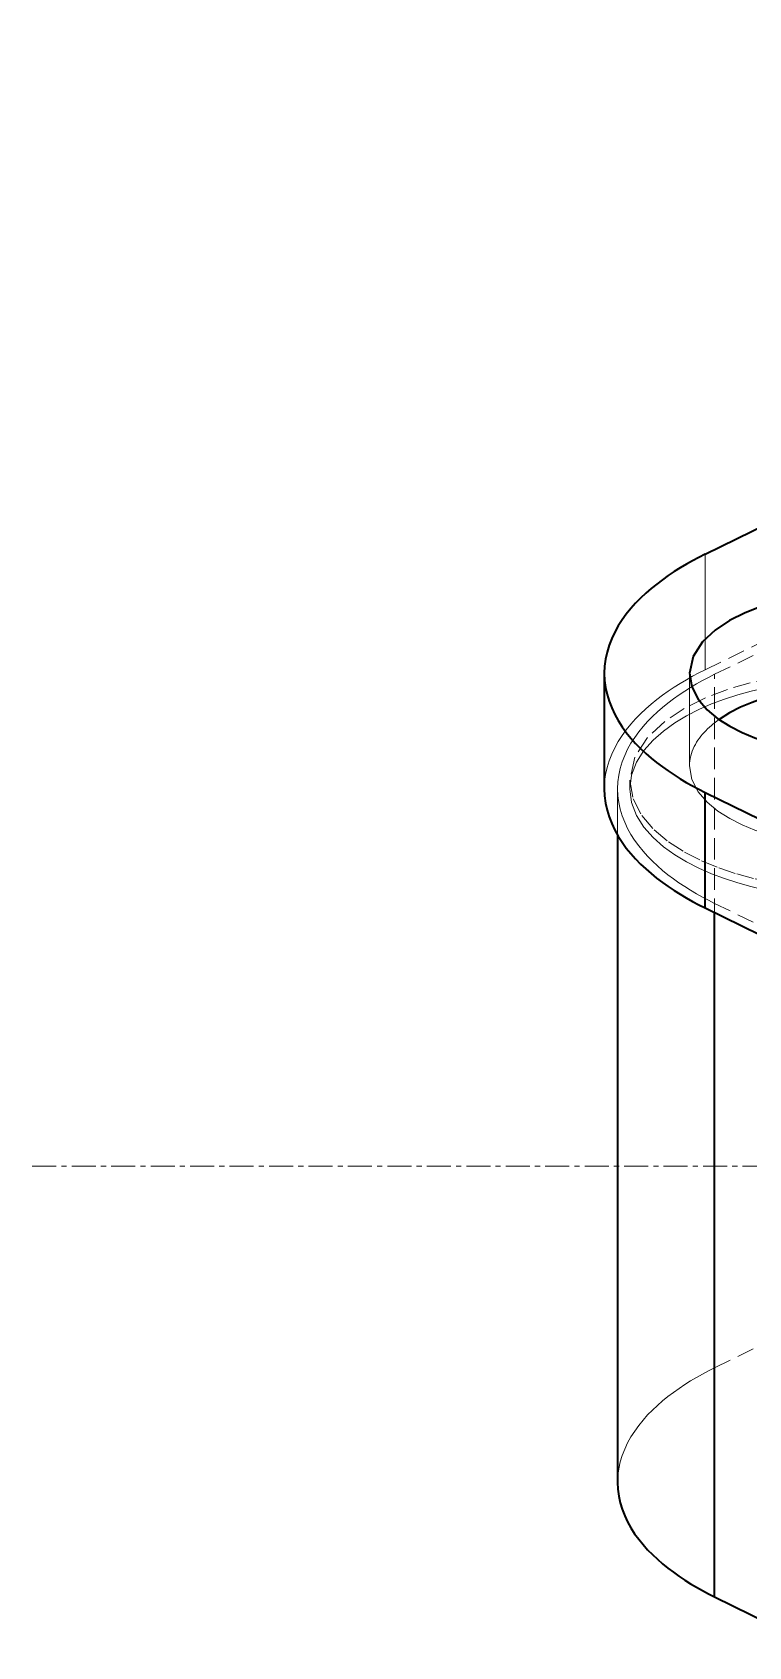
# Model space of a CAD drawing. Header units: millimetres. Extents: x 10 to 410, y 10 to 287.
# Drawn here: x 214 to 234.88, y 209 to 256.06 of the extents above; entities that cross this region are included whole.
import ezdxf

# ---------------------------------------------------------------- set-up
doc = ezdxf.new("R2010")
doc.units = ezdxf.units.MM
doc.linetypes.add('CENTER', pattern=[1.15, 0.7, -0.15, 0.15, -0.15])
doc.linetypes.add('DASHED', pattern=[0.75, 0.5, -0.25])
for name, color, linetype, lineweight in [('CENTER', 4, 'CENTER', 13), ('HIDDEN', 8, 'DASHED', 18), ('VISIBLE', 7, 'CONTINUOUS', 35)]:
    doc.layers.add(name, color=color, linetype=linetype, lineweight=lineweight)

msp = doc.modelspace()

# ---------------------------------------------------------------- linework, layer by layer
at = {"layer": 'CENTER'}
msp.add_line((214, 223), (404, 223), dxfattribs=at)
at = {"layer": 'HIDDEN'}
for points in [[(233.614, 237.477), (236.345, 238.812), (239.077, 240.148), (241.809, 241.483), (244.54, 242.819), (247.272, 244.155), (250.004, 245.49), (252.735, 246.826), (255.467, 248.161), (258.199, 249.497), (260.93, 250.832), (263.662, 252.168), (266.394, 253.504), (269.125, 254.839), (271.857, 256.175), (274.589, 257.51), (277.321, 258.846), (280.052, 260.181), (282.784, 261.517), (285.516, 262.853), (288.247, 264.188), (290.979, 265.524), (293.711, 266.859), (296.442, 268.195)], [(233.887, 237.343), (236.619, 238.679), (239.35, 240.014), (242.082, 241.35), (244.814, 242.685), (247.545, 244.021), (250.277, 245.357), (253.009, 246.692), (255.74, 248.028), (258.472, 249.363), (261.204, 250.699), (263.935, 252.034), (266.667, 253.37), (269.399, 254.706), (272.13, 256.041), (274.862, 257.377), (277.594, 258.712), (280.325, 260.048), (283.057, 261.383), (285.789, 262.719), (288.52, 264.055), (291.252, 265.39), (293.984, 266.726), (296.715, 268.061)], [(233.887, 217.126), (236.619, 218.462), (239.35, 219.798), (242.082, 221.133), (244.814, 222.469), (247.545, 223.804), (250.277, 225.14), (253.009, 226.475), (255.74, 227.811), (258.472, 229.147), (261.204, 230.482), (263.935, 231.818), (266.667, 233.153), (269.399, 234.489), (272.13, 235.824), (274.862, 237.16), (277.594, 238.495), (280.325, 239.831), (283.057, 241.167), (285.789, 242.502), (288.52, 243.838), (291.252, 245.173), (293.984, 246.509), (296.715, 247.844)], [(233.614, 237.477), (233.614, 237.623), (233.614, 237.77), (233.614, 237.916), (233.614, 238.063), (233.614, 238.209), (233.614, 238.356), (233.614, 238.502), (233.614, 238.649), (233.614, 238.795), (233.614, 238.942), (233.614, 239.088), (233.614, 239.235), (233.614, 239.381), (233.614, 239.528), (233.614, 239.674), (233.614, 239.821), (233.614, 239.967), (233.614, 240.114), (233.614, 240.26), (233.614, 240.407), (233.614, 240.553), (233.614, 240.7), (233.614, 240.846)], [(233.614, 237.477), (233.428, 237.383), (233.244, 237.286), (233.062, 237.184), (232.883, 237.078), (232.706, 236.967), (232.533, 236.852), (232.363, 236.731), (232.197, 236.606), (232.035, 236.475), (231.878, 236.338), (231.727, 236.195), (231.581, 236.046), (231.443, 235.891), (231.312, 235.729), (231.189, 235.56), (231.077, 235.385), (230.976, 235.203), (230.887, 235.015), (230.811, 234.821), (230.751, 234.622), (230.707, 234.418), (230.68, 234.212), (230.671, 234.004)], [(233.887, 237.343), (233.708, 237.253), (233.531, 237.16), (233.356, 237.062), (233.184, 236.96), (233.014, 236.853), (232.848, 236.742), (232.684, 236.627), (232.525, 236.506), (232.369, 236.38), (232.218, 236.248), (232.072, 236.111), (231.933, 235.968), (231.799, 235.818), (231.673, 235.663), (231.556, 235.501), (231.448, 235.332), (231.35, 235.157), (231.265, 234.976), (231.192, 234.789), (231.135, 234.598), (231.092, 234.402), (231.066, 234.204), (231.058, 234.004)], [(244.55, 234.256), (244.407, 234.924), (244.037, 235.501), (243.537, 235.97), (242.964, 236.35), (242.348, 236.656), (241.706, 236.902), (241.047, 237.097), (240.376, 237.247), (239.698, 237.356), (239.014, 237.428), (238.327, 237.463), (237.64, 237.463), (236.953, 237.428), (236.269, 237.356), (235.59, 237.247), (234.92, 237.097), (234.26, 236.902), (233.619, 236.656), (233.003, 236.35), (232.43, 235.97), (231.93, 235.501), (231.56, 234.924), (231.417, 234.256)], [(239.353, 237.144), (238.951, 237.18), (238.549, 237.203), (238.145, 237.214), (237.742, 237.213), (237.339, 237.199), (236.936, 237.174), (236.534, 237.136), (236.134, 237.085), (235.736, 237.021), (235.34, 236.943), (234.947, 236.851), (234.558, 236.744), (234.174, 236.62), (233.797, 236.478), (233.427, 236.316), (233.068, 236.133), (232.722, 235.925), (232.394, 235.69), (232.092, 235.423), (231.826, 235.12), (231.611, 234.779), (231.468, 234.403), (231.417, 234.004)], [(233.155, 234.678), (233.155, 234.795), (233.155, 234.912), (233.155, 235.029), (233.155, 235.146), (233.155, 235.264), (233.155, 235.381), (233.155, 235.498), (233.155, 235.615), (233.155, 235.732), (233.155, 235.85), (233.155, 235.967), (233.155, 236.084), (233.155, 236.201), (233.155, 236.318), (233.155, 236.436), (233.155, 236.553), (233.155, 236.67), (233.155, 236.787), (233.155, 236.904), (233.155, 237.022), (233.155, 237.139), (233.155, 237.256), (233.155, 237.373)], [(233.887, 217.126), (233.887, 218.005), (233.887, 218.884), (233.887, 219.763), (233.887, 220.642), (233.887, 221.521), (233.887, 222.4), (233.887, 223.279), (233.887, 224.158), (233.887, 225.037), (233.887, 225.916), (233.887, 226.795), (233.887, 227.674), (233.887, 228.553), (233.887, 229.432), (233.887, 230.311), (233.887, 231.19), (233.887, 232.069), (233.887, 232.948), (233.887, 233.827), (233.887, 234.706), (233.887, 235.585), (233.887, 236.464), (233.887, 237.343)], [(234.019, 236.025), (233.96, 235.983), (233.902, 235.94), (233.846, 235.895), (233.79, 235.848), (233.736, 235.8), (233.683, 235.751), (233.631, 235.7), (233.581, 235.648), (233.533, 235.594), (233.487, 235.538), (233.443, 235.481), (233.401, 235.422), (233.362, 235.361), (233.325, 235.299), (233.291, 235.235), (233.261, 235.169), (233.234, 235.102), (233.21, 235.034), (233.191, 234.964), (233.175, 234.893), (233.164, 234.822), (233.157, 234.75), (233.155, 234.678)], [(233.155, 234.678), (233.224, 234.28), (233.41, 233.921), (233.673, 233.614), (233.984, 233.354), (234.326, 233.136), (234.687, 232.952), (235.062, 232.798), (235.446, 232.669), (235.837, 232.562), (236.234, 232.477), (236.634, 232.411), (237.036, 232.362), (237.441, 232.331), (237.846, 232.317), (238.251, 232.32), (238.656, 232.339), (239.06, 232.376), (239.462, 232.43), (239.861, 232.502), (240.256, 232.594), (240.645, 232.708), (241.026, 232.844), (241.397, 233.008)], [(231.058, 234.004), (231.066, 233.804), (231.092, 233.605), (231.134, 233.41), (231.192, 233.218), (231.265, 233.031), (231.35, 232.85), (231.447, 232.676), (231.555, 232.507), (231.673, 232.345), (231.799, 232.189), (231.932, 232.04), (232.072, 231.897), (232.218, 231.76), (232.369, 231.628), (232.524, 231.502), (232.684, 231.381), (232.847, 231.265), (233.013, 231.154), (233.183, 231.048), (233.355, 230.946), (233.53, 230.848), (233.707, 230.755), (233.886, 230.665)], [(231.058, 234.004), (231.058, 233.945), (231.058, 233.886), (231.058, 233.828), (231.058, 233.769), (231.058, 233.71), (231.058, 233.652), (231.058, 233.593), (231.058, 233.534), (231.058, 233.476), (231.058, 233.417), (231.058, 233.358), (231.058, 233.3), (231.058, 233.241), (231.058, 233.183), (231.058, 233.124), (231.058, 233.065), (231.058, 233.007), (231.058, 232.948), (231.058, 232.889), (231.058, 232.831), (231.058, 232.772), (231.058, 232.713), (231.058, 232.655)], [(231.417, 234.256), (231.51, 233.716), (231.763, 233.227), (232.121, 232.809), (232.545, 232.457), (233.009, 232.16), (233.5, 231.91), (234.01, 231.7), (234.533, 231.524), (235.065, 231.38), (235.604, 231.263), (236.148, 231.173), (236.695, 231.108), (237.245, 231.066), (237.796, 231.047), (238.348, 231.05), (238.898, 231.077), (239.448, 231.126), (239.994, 231.199), (240.537, 231.298), (241.074, 231.423), (241.603, 231.577), (242.122, 231.763), (242.626, 231.986)], [(231.417, 234.004), (231.417, 234.015), (231.417, 234.026), (231.417, 234.037), (231.417, 234.048), (231.417, 234.059), (231.417, 234.07), (231.417, 234.081), (231.417, 234.092), (231.417, 234.103), (231.417, 234.114), (231.417, 234.125), (231.417, 234.136), (231.417, 234.147), (231.417, 234.158), (231.417, 234.169), (231.417, 234.18), (231.417, 234.191), (231.417, 234.202), (231.417, 234.213), (231.417, 234.223), (231.417, 234.234), (231.417, 234.245), (231.417, 234.256)], [(231.417, 234.004), (231.468, 233.605), (231.611, 233.228), (231.826, 232.888), (232.092, 232.585), (232.394, 232.318), (232.722, 232.082), (233.067, 231.875), (233.427, 231.691), (233.796, 231.53), (234.174, 231.388), (234.558, 231.264), (234.946, 231.157), (235.339, 231.064), (235.735, 230.987), (236.133, 230.923), (236.534, 230.872), (236.935, 230.834), (237.338, 230.808), (237.741, 230.795), (238.144, 230.793), (238.548, 230.804), (238.95, 230.828), (239.352, 230.863)], [(233.886, 230.665), (237.092, 229.097), (240.298, 227.528), (243.504, 225.96), (246.71, 224.392), (249.916, 222.824), (253.123, 221.256), (256.329, 219.688), (259.535, 218.12), (262.741, 216.552), (265.947, 214.983), (269.153, 213.415), (272.36, 211.847), (275.566, 210.279), (278.772, 208.711), (281.978, 207.143), (285.184, 205.575), (288.391, 204.007), (291.597, 202.438), (294.803, 200.87), (298.009, 199.302), (301.215, 197.734), (304.421, 196.166), (307.628, 194.598)], [(233.886, 230.398), (233.886, 230.409), (233.886, 230.421), (233.886, 230.432), (233.886, 230.444), (233.886, 230.456), (233.886, 230.467), (233.886, 230.479), (233.886, 230.49), (233.886, 230.502), (233.886, 230.514), (233.886, 230.525), (233.886, 230.537), (233.886, 230.549), (233.886, 230.56), (233.886, 230.572), (233.886, 230.583), (233.886, 230.595), (233.886, 230.607), (233.886, 230.618), (233.886, 230.63), (233.886, 230.641), (233.886, 230.653), (233.886, 230.665)], [(233.887, 217.126), (233.708, 217.037), (233.531, 216.943), (233.356, 216.845), (233.184, 216.743), (233.014, 216.637), (232.848, 216.526), (232.684, 216.41), (232.525, 216.289), (232.369, 216.163), (232.218, 216.031), (232.072, 215.894), (231.933, 215.751), (231.799, 215.602), (231.673, 215.446), (231.556, 215.284), (231.448, 215.115), (231.35, 214.94), (231.265, 214.759), (231.192, 214.573), (231.135, 214.381), (231.092, 214.185), (231.066, 213.987), (231.058, 213.787)]]:
    msp.add_lwpolyline(points, dxfattribs=at)
at = {"layer": 'VISIBLE'}
for points in [[(233.614, 240.846), (236.345, 242.182), (239.077, 243.517), (241.809, 244.853), (244.54, 246.188), (247.272, 247.524), (250.004, 248.86), (252.735, 250.195), (255.467, 251.531), (258.199, 252.866), (260.93, 254.202), (263.662, 255.537), (266.394, 256.873), (269.125, 258.209), (271.857, 259.544), (274.589, 260.88), (277.321, 262.215), (280.052, 263.551), (282.784, 264.886), (285.516, 266.222), (288.247, 267.558), (290.979, 268.893), (293.711, 270.229), (296.442, 271.564)], [(233.614, 240.846), (233.428, 240.753), (233.244, 240.655), (233.062, 240.554), (232.883, 240.447), (232.706, 240.337), (232.533, 240.221), (232.363, 240.101), (232.197, 239.975), (232.035, 239.844), (231.878, 239.707), (231.727, 239.565), (231.581, 239.416), (231.443, 239.26), (231.312, 239.098), (231.189, 238.93), (231.077, 238.755), (230.976, 238.573), (230.887, 238.384), (230.811, 238.19), (230.751, 237.991), (230.707, 237.788), (230.68, 237.581), (230.671, 237.373)], [(242.812, 237.373), (242.706, 237.864), (242.435, 238.288), (242.067, 238.633), (241.645, 238.912), (241.193, 239.137), (240.721, 239.318), (240.236, 239.462), (239.743, 239.572), (239.244, 239.653), (238.741, 239.705), (238.236, 239.731), (237.731, 239.731), (237.226, 239.705), (236.723, 239.653), (236.224, 239.572), (235.731, 239.462), (235.246, 239.318), (234.774, 239.137), (234.321, 238.912), (233.9, 238.633), (233.532, 238.288), (233.26, 237.864), (233.155, 237.373)], [(230.671, 237.373), (230.68, 237.165), (230.707, 236.959), (230.751, 236.755), (230.811, 236.556), (230.887, 236.362), (230.976, 236.174), (231.077, 235.992), (231.189, 235.817), (231.311, 235.648), (231.442, 235.486), (231.581, 235.331), (231.726, 235.182), (231.878, 235.039), (232.035, 234.903), (232.196, 234.771), (232.362, 234.646), (232.532, 234.525), (232.705, 234.41), (232.882, 234.299), (233.061, 234.193), (233.242, 234.092), (233.426, 233.994), (233.612, 233.901)], [(230.671, 237.373), (230.671, 237.227), (230.671, 237.08), (230.671, 236.934), (230.671, 236.787), (230.671, 236.641), (230.671, 236.494), (230.671, 236.348), (230.671, 236.201), (230.671, 236.055), (230.671, 235.908), (230.671, 235.762), (230.671, 235.615), (230.671, 235.469), (230.671, 235.322), (230.671, 235.176), (230.671, 235.029), (230.671, 234.883), (230.671, 234.736), (230.671, 234.59), (230.671, 234.443), (230.671, 234.297), (230.671, 234.15), (230.671, 234.004)], [(233.155, 237.373), (233.224, 236.976), (233.41, 236.617), (233.673, 236.309), (233.984, 236.05), (234.326, 235.832), (234.687, 235.648), (235.062, 235.493), (235.446, 235.364), (235.837, 235.258), (236.234, 235.172), (236.634, 235.106), (237.036, 235.058), (237.441, 235.027), (237.846, 235.013), (238.251, 235.016), (238.656, 235.035), (239.06, 235.071), (239.462, 235.125), (239.861, 235.198), (240.256, 235.29), (240.645, 235.403), (241.026, 235.54), (241.397, 235.703)], [(241.948, 236.025), (241.643, 236.218), (241.322, 236.383), (240.99, 236.525), (240.65, 236.646), (240.304, 236.748), (239.954, 236.833), (239.6, 236.903), (239.243, 236.957), (238.884, 236.997), (238.524, 237.024), (238.164, 237.037), (237.803, 237.037), (237.442, 237.024), (237.082, 236.997), (236.724, 236.957), (236.367, 236.903), (236.013, 236.833), (235.662, 236.748), (235.316, 236.646), (234.976, 236.525), (234.644, 236.383), (234.324, 236.218), (234.019, 236.025)], [(230.671, 234.004), (230.68, 233.796), (230.707, 233.589), (230.751, 233.386), (230.811, 233.187), (230.887, 232.993), (230.976, 232.804), (231.077, 232.623), (231.189, 232.447), (231.311, 232.279), (231.442, 232.117), (231.581, 231.962), (231.726, 231.813), (231.878, 231.67), (232.035, 231.533), (232.196, 231.402), (232.362, 231.276), (232.532, 231.156), (232.705, 231.04), (232.882, 230.93), (233.061, 230.824), (233.242, 230.722), (233.426, 230.625), (233.612, 230.531)], [(233.612, 233.901), (236.819, 232.332), (240.025, 230.764), (243.231, 229.196), (246.437, 227.628), (249.643, 226.06), (252.849, 224.492), (256.056, 222.924), (259.262, 221.356), (262.468, 219.787), (265.674, 218.219), (268.88, 216.651), (272.087, 215.083), (275.293, 213.515), (278.499, 211.947), (281.705, 210.379), (284.911, 208.811), (288.117, 207.243), (291.324, 205.674), (294.53, 204.106), (297.736, 202.538), (300.942, 200.97), (304.148, 199.402), (307.354, 197.834)], [(233.612, 230.531), (233.612, 230.678), (233.612, 230.824), (233.612, 230.971), (233.612, 231.117), (233.612, 231.264), (233.612, 231.41), (233.612, 231.557), (233.612, 231.703), (233.612, 231.85), (233.612, 231.996), (233.612, 232.143), (233.612, 232.289), (233.612, 232.436), (233.612, 232.582), (233.612, 232.729), (233.612, 232.875), (233.612, 233.022), (233.612, 233.168), (233.612, 233.315), (233.612, 233.461), (233.612, 233.608), (233.612, 233.754), (233.612, 233.901)], [(231.058, 232.655), (231.058, 231.834), (231.058, 231.014), (231.058, 230.194), (231.058, 229.373), (231.058, 228.553), (231.058, 227.733), (231.058, 226.912), (231.058, 226.092), (231.058, 225.272), (231.058, 224.451), (231.058, 223.631), (231.058, 222.811), (231.058, 221.99), (231.058, 221.17), (231.058, 220.35), (231.058, 219.529), (231.058, 218.709), (231.058, 217.889), (231.058, 217.068), (231.058, 216.248), (231.058, 215.428), (231.058, 214.607), (231.058, 213.787)], [(233.612, 230.531), (236.819, 228.963), (240.025, 227.395), (243.231, 225.827), (246.437, 224.259), (249.643, 222.691), (252.849, 221.122), (256.056, 219.554), (259.262, 217.986), (262.468, 216.418), (265.674, 214.85), (268.88, 213.282), (272.087, 211.714), (275.293, 210.146), (278.499, 208.577), (281.705, 207.009), (284.911, 205.441), (288.117, 203.873), (291.324, 202.305), (294.53, 200.737), (297.736, 199.169), (300.942, 197.601), (304.148, 196.032), (307.354, 194.464)], [(233.886, 210.448), (233.886, 211.315), (233.886, 212.183), (233.886, 213.05), (233.886, 213.917), (233.886, 214.785), (233.886, 215.652), (233.886, 216.52), (233.886, 217.387), (233.886, 218.254), (233.886, 219.122), (233.886, 219.989), (233.886, 220.856), (233.886, 221.724), (233.886, 222.591), (233.886, 223.459), (233.886, 224.326), (233.886, 225.193), (233.886, 226.061), (233.886, 226.928), (233.886, 227.795), (233.886, 228.663), (233.886, 229.53), (233.886, 230.398)], [(231.058, 213.787), (231.066, 213.587), (231.092, 213.388), (231.134, 213.193), (231.192, 213.001), (231.265, 212.815), (231.35, 212.634), (231.447, 212.459), (231.555, 212.29), (231.673, 212.128), (231.799, 211.973), (231.932, 211.823), (232.072, 211.68), (232.218, 211.543), (232.369, 211.411), (232.524, 211.285), (232.684, 211.164), (232.847, 211.049), (233.013, 210.938), (233.183, 210.831), (233.355, 210.729), (233.53, 210.632), (233.707, 210.538), (233.886, 210.448)], [(233.886, 210.448), (237.092, 208.88), (240.298, 207.312), (243.504, 205.744), (246.71, 204.175), (249.916, 202.607), (253.123, 201.039), (256.329, 199.471), (259.535, 197.903), (262.741, 196.335), (265.947, 194.767), (269.153, 193.199), (272.36, 191.63), (275.566, 190.062), (278.772, 188.494), (281.978, 186.926), (285.184, 185.358), (288.391, 183.79), (291.597, 182.222), (294.803, 180.654), (298.009, 179.085), (301.215, 177.517), (304.421, 175.949), (307.628, 174.381)]]:
    msp.add_lwpolyline(points, dxfattribs=at)

doc.saveas('drawing.dxf')
